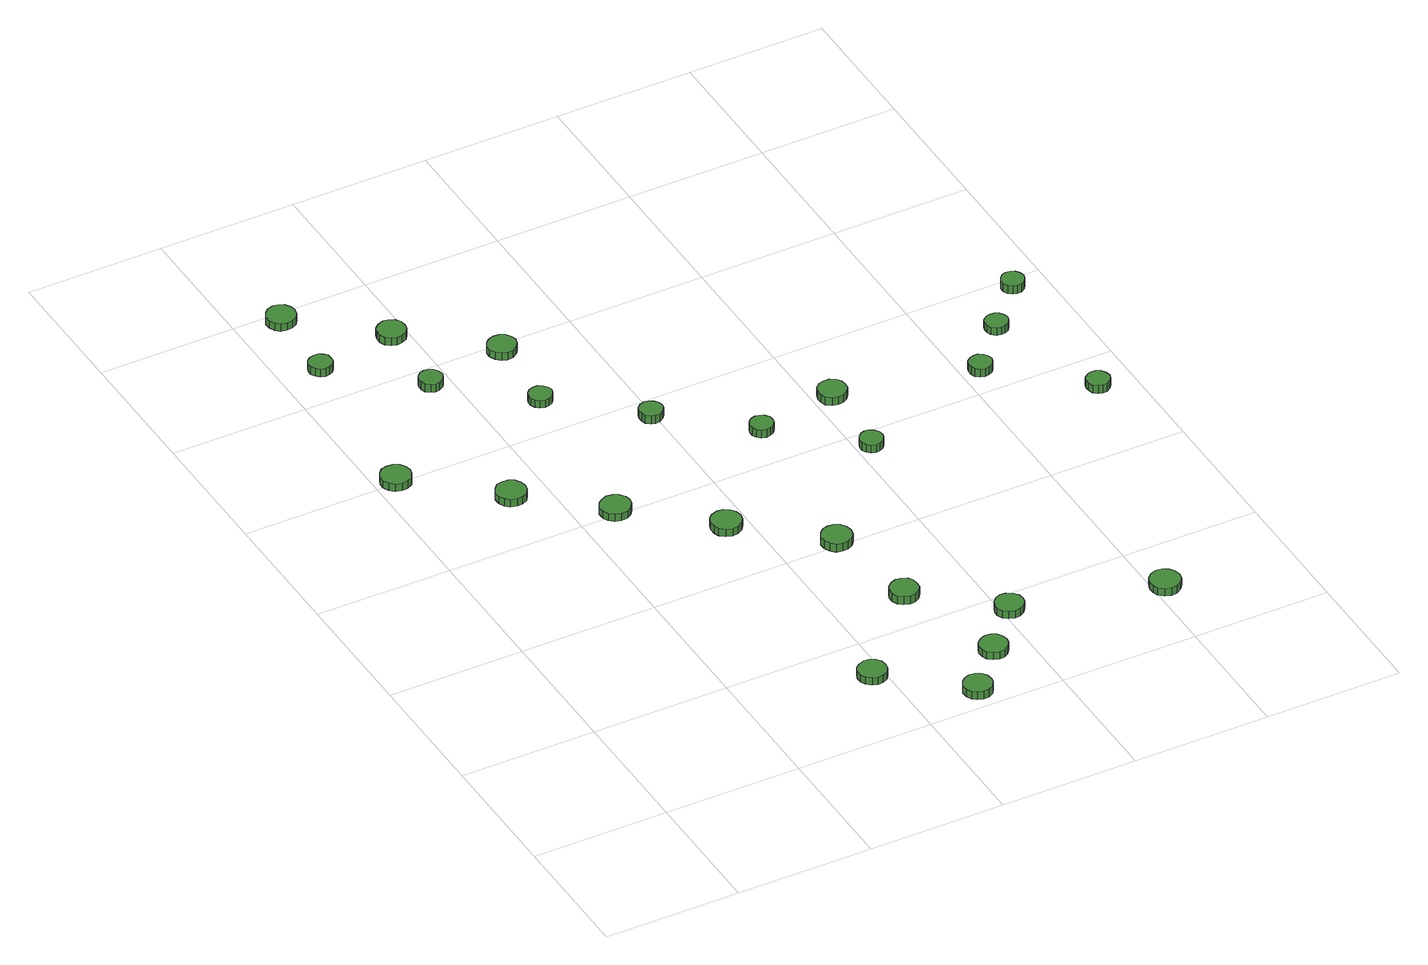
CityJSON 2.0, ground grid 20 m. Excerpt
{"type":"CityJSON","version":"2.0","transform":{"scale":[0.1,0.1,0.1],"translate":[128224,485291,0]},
"CityObjects":{
"tree1":{"type":"SolitaryVegetationObject","attributes":{"function":"something"},"geometry":[{"type":"MultiSurface","lod":"1","boundaries":[[[0,1,2,3,4,5,6,7,8,9,10,11,12,13,14]],[[15,16,17,18,19,20,21,22,23,24,25,26,27,28,29]],[[0,29,28,1]],[[1,28,27,2]],[[2,27,26,3]],[[3,26,25,4]],[[4,25,24,5]],[[5,24,23,6]],[[6,23,22,7]],[[7,22,21,8]],[[8,21,20,9]],[[9,20,19,10]],[[10,19,18,11]],[[11,18,17,12]],[[12,17,16,13]],[[13,16,15,14]],[[14,15,29,0]]]}]},
"tree2":{"type":"SolitaryVegetationObject","attributes":{"function":"something"},"geometry":[{"type":"MultiSurface","lod":"1","boundaries":[[[30,31,32,33,34,35,36,37,38,39,40,41,42,43,44]],[[45,46,47,48,49,50,51,52,53,54,55,56,57,58,59]],[[30,59,58,31]],[[31,58,57,32]],[[32,57,56,33]],[[33,56,55,34]],[[34,55,54,35]],[[35,54,53,36]],[[36,53,52,37]],[[37,52,51,38]],[[38,51,50,39]],[[39,50,49,40]],[[40,49,48,41]],[[41,48,47,42]],[[42,47,46,43]],[[43,46,45,44]],[[44,45,59,30]]]}]},
"tree3":{"type":"SolitaryVegetationObject","attributes":{"function":"something"},"geometry":[{"type":"MultiSurface","lod":"1","boundaries":[[[60,61,62,63,64,65,66,67,68,69,70,71,72,73,74]],[[75,76,77,78,79,80,81,82,83,84,85,86,87,88,89]],[[60,89,88,61]],[[61,88,87,62]],[[62,87,86,63]],[[63,86,85,64]],[[64,85,84,65]],[[65,84,83,66]],[[66,83,82,67]],[[67,82,81,68]],[[68,81,80,69]],[[69,80,79,70]],[[70,79,78,71]],[[71,78,77,72]],[[72,77,76,73]],[[73,76,75,74]],[[74,75,89,60]]]}]},
"tree4":{"type":"SolitaryVegetationObject","attributes":{"function":"something"},"geometry":[{"type":"MultiSurface","lod":"1","boundaries":[[[90,91,92,93,94,95,96,97,98,99,100,101,102,103,104]],[[105,106,107,108,109,110,111,112,113,114,115,116,117,118,119]],[[90,119,118,91]],[[91,118,117,92]],[[92,117,116,93]],[[93,116,115,94]],[[94,115,114,95]],[[95,114,113,96]],[[96,113,112,97]],[[97,112,111,98]],[[98,111,110,99]],[[99,110,109,100]],[[100,109,108,101]],[[101,108,107,102]],[[102,107,106,103]],[[103,106,105,104]],[[104,105,119,90]]]}]},
"tree5":{"type":"SolitaryVegetationObject","attributes":{"function":"something"},"geometry":[{"type":"MultiSurface","lod":"1","boundaries":[[[120,121,122,123,124,125,126,127,128,129,130,131,132,133,134]],[[135,136,137,138,139,140,141,142,143,144,145,146,147,148,149]],[[120,149,148,121]],[[121,148,147,122]],[[122,147,146,123]],[[123,146,145,124]],[[124,145,144,125]],[[125,144,143,126]],[[126,143,142,127]],[[127,142,141,128]],[[128,141,140,129]],[[129,140,139,130]],[[130,139,138,131]],[[131,138,137,132]],[[132,137,136,133]],[[133,136,135,134]],[[134,135,149,120]]]}]},
"tree6":{"type":"SolitaryVegetationObject","attributes":{"function":"something"},"geometry":[{"type":"MultiSurface","lod":"1","boundaries":[[[150,151,152,153,154,155,156,157,158,159,160,161,162,163,164]],[[165,166,167,168,169,170,171,172,173,174,175,176,177,178,179]],[[150,179,178,151]],[[151,178,177,152]],[[152,177,176,153]],[[153,176,175,154]],[[154,175,174,155]],[[155,174,173,156]],[[156,173,172,157]],[[157,172,171,158]],[[158,171,170,159]],[[159,170,169,160]],[[160,169,168,161]],[[161,168,167,162]],[[162,167,166,163]],[[163,166,165,164]],[[164,165,179,150]]]}]},
"tree7":{"type":"SolitaryVegetationObject","attributes":{"function":"something"},"geometry":[{"type":"MultiSurface","lod":"1","boundaries":[[[180,181,182,183,184,185,186,187,188,189,190,191,192,193,194]],[[195,196,197,198,199,200,201,202,203,204,205,206,207,208,209]],[[180,209,208,181]],[[181,208,207,182]],[[182,207,206,183]],[[183,206,205,184]],[[184,205,204,185]],[[185,204,203,186]],[[186,203,202,187]],[[187,202,201,188]],[[188,201,200,189]],[[189,200,199,190]],[[190,199,198,191]],[[191,198,197,192]],[[192,197,196,193]],[[193,196,195,194]],[[194,195,209,180]]]}]},
"tree8":{"type":"SolitaryVegetationObject","attributes":{"function":"something"},"geometry":[{"type":"MultiSurface","lod":"1","boundaries":[[[210,211,212,213,214,215,216,217,218,219,220,221,222,223,224]],[[225,226,227,228,229,230,231,232,233,234,235,236,237,238,239]],[[210,239,238,211]],[[211,238,237,212]],[[212,237,236,213]],[[213,236,235,214]],[[214,235,234,215]],[[215,234,233,216]],[[216,233,232,217]],[[217,232,231,218]],[[218,231,230,219]],[[219,230,229,220]],[[220,229,228,221]],[[221,228,227,222]],[[222,227,226,223]],[[223,226,225,224]],[[224,225,239,210]]]}]},
"tree9":{"type":"SolitaryVegetationObject","attributes":{"function":"something"},"geometry":[{"type":"MultiSurface","lod":"1","boundaries":[[[240,241,242,243,244,245,246,247,248,249,250,251,252,253,254]],[[255,256,257,258,259,260,261,262,263,264,265,266,267,268,269]],[[240,269,268,241]],[[241,268,267,242]],[[242,267,266,243]],[[243,266,265,244]],[[244,265,264,245]],[[245,264,263,246]],[[246,263,262,247]],[[247,262,261,248]],[[248,261,260,249]],[[249,260,259,250]],[[250,259,258,251]],[[251,258,257,252]],[[252,257,256,253]],[[253,256,255,254]],[[254,255,269,240]]]}]},
"tree10":{"type":"SolitaryVegetationObject","attributes":{"function":"something"},"geometry":[{"type":"MultiSurface","lod":"1","boundaries":[[[270,271,272,273,274,275,276,277,278,279,280,281,282,283,284]],[[285,286,287,288,289,290,291,292,293,294,295,296,297,298,299]],[[270,299,298,271]],[[271,298,297,272]],[[272,297,296,273]],[[273,296,295,274]],[[274,295,294,275]],[[275,294,293,276]],[[276,293,292,277]],[[277,292,291,278]],[[278,291,290,279]],[[279,290,289,280]],[[280,289,288,281]],[[281,288,287,282]],[[282,287,286,283]],[[283,286,285,284]],[[284,285,299,270]]]}]},
"tree11":{"type":"SolitaryVegetationObject","attributes":{"function":"something"},"geometry":[{"type":"MultiSurface","lod":"1","boundaries":[[[300,301,302,303,304,305,306,307,308,309,310,311,312,313,314]],[[315,316,317,318,319,320,321,322,323,324,325,326,327,328,329]],[[300,329,328,301]],[[301,328,327,302]],[[302,327,326,303]],[[303,326,325,304]],[[304,325,324,305]],[[305,324,323,306]],[[306,323,322,307]],[[307,322,321,308]],[[308,321,320,309]],[[309,320,319,310]],[[310,319,318,311]],[[311,318,317,312]],[[312,317,316,313]],[[313,316,315,314]],[[314,315,329,300]]]}]},
"tree12":{"type":"SolitaryVegetationObject","attributes":{"function":"something"},"geometry":[{"type":"MultiSurface","lod":"1","boundaries":[[[330,331,332,333,334,335,336,337,338,339,340,341,342,343,344]],[[345,346,347,348,349,350,351,352,353,354,355,356,357,358,359]],[[330,359,358,331]],[[331,358,357,332]],[[332,357,356,333]],[[333,356,355,334]],[[334,355,354,335]],[[335,354,353,336]],[[336,353,352,337]],[[337,352,351,338]],[[338,351,350,339]],[[339,350,349,340]],[[340,349,348,341]],[[341,348,347,342]],[[342,347,346,343]],[[343,346,345,344]],[[344,345,359,330]]]}]},
"tree13":{"type":"SolitaryVegetationObject","attributes":{"function":"something"},"geometry":[{"type":"MultiSurface","lod":"1","boundaries":[[[360,361,362,363,364,365,366,367,368,369,370,371,372,373,374]],[[375,376,377,378,379,380,381,382,383,384,385,386,387,388,389]],[[360,389,388,361]],[[361,388,387,362]],[[362,387,386,363]],[[363,386,385,364]],[[364,385,384,365]],[[365,384,383,366]],[[366,383,382,367]],[[367,382,381,368]],[[368,381,380,369]],[[369,380,379,370]],[[370,379,378,371]],[[371,378,377,372]],[[372,377,376,373]],[[373,376,375,374]],[[374,375,389,360]]]}]},
"tree14":{"type":"SolitaryVegetationObject","attributes":{"function":"something"},"geometry":[{"type":"MultiSurface","lod":"1","boundaries":[[[390,391,392,393,394,395,396,397,398,399,400,401,402,403,404]],[[405,406,407,408,409,410,411,412,413,414,415,416,417,418,419]],[[390,419,418,391]],[[391,418,417,392]],[[392,417,416,393]],[[393,416,415,394]],[[394,415,414,395]],[[395,414,413,396]],[[396,413,412,397]],[[397,412,411,398]],[[398,411,410,399]],[[399,410,409,400]],[[400,409,408,401]],[[401,408,407,402]],[[402,407,406,403]],[[403,406,405,404]],[[404,405,419,390]]]}]},
"tree15":{"type":"SolitaryVegetationObject","attributes":{"function":"something"},"geometry":[{"type":"MultiSurface","lod":"1","boundaries":[[[420,421,422,423,424,425,426,427,428,429,430,431,432,433,434]],[[435,436,437,438,439,440,441,442,443,444,445,446,447,448,449]],[[420,449,448,421]],[[421,448,447,422]],[[422,447,446,423]],[[423,446,445,424]],[[424,445,444,425]],[[425,444,443,426]],[[426,443,442,427]],[[427,442,441,428]],[[428,441,440,429]],[[429,440,439,430]],[[430,439,438,431]],[[431,438,437,432]],[[432,437,436,433]],[[433,436,435,434]],[[434,435,449,420]]]}]},
"tree16":{"type":"SolitaryVegetationObject","attributes":{"function":"something"},"geometry":[{"type":"MultiSurface","lod":"1","boundaries":[[[450,451,452,453,454,455,456,457,458,459,460,461,462,463,464]],[[465,466,467,468,469,470,471,472,473,474,475,476,477,478,479]],[[450,479,478,451]],[[451,478,477,452]],[[452,477,476,453]],[[453,476,475,454]],[[454,475,474,455]],[[455,474,473,456]],[[456,473,472,457]],[[457,472,471,458]],[[458,471,470,459]],[[459,470,469,460]],[[460,469,468,461]],[[461,468,467,462]],[[462,467,466,463]],[[463,466,465,464]],[[464,465,479,450]]]}]},
"tree17":{"type":"SolitaryVegetationObject","attributes":{"function":"something"},"geometry":[{"type":"MultiSurface","lod":"1","boundaries":[[[480,481,482,483,484,485,486,487,488,489,490,491,492,493,494]],[[495,496,497,498,499,500,501,502,503,504,505,506,507,508,509]],[[480,509,508,481]],[[481,508,507,482]],[[482,507,506,483]],[[483,506,505,484]],[[484,505,504,485]],[[485,504,503,486]],[[486,503,502,487]],[[487,502,501,488]],[[488,501,500,489]],[[489,500,499,490]],[[490,499,498,491]],[[491,498,497,492]],[[492,497,496,493]],[[493,496,495,494]],[[494,495,509,480]]]}]},
"tree18":{"type":"SolitaryVegetationObject","attributes":{"function":"something"},"geometry":[{"type":"MultiSurface","lod":"1","boundaries":[[[510,511,512,513,514,515,516,517,518,519,520,521,522,523,524]],[[525,526,527,528,529,530,531,532,533,534,535,536,537,538,539]],[[510,539,538,511]],[[511,538,537,512]],[[512,537,536,513]],[[513,536,535,514]],[[514,535,534,515]],[[515,534,533,516]],[[516,533,532,517]],[[517,532,531,518]],[[518,531,530,519]],[[519,530,529,520]],[[520,529,528,521]],[[521,528,527,522]],[[522,527,526,523]],[[523,526,525,524]],[[524,525,539,510]]]}]},
"tree19":{"type":"SolitaryVegetationObject","attributes":{"function":"something"},"geometry":[{"type":"MultiSurface","lod":"1","boundaries":[[[540,541,542,543,544,545,546,547,548,549,550,551,552,553,554]],[[555,556,557,558,559,560,561,562,563,564,565,566,567,568,569]],[[540,569,568,541]],[[541,568,567,542]],[[542,567,566,543]],[[543,566,565,544]],[[544,565,564,545]],[[545,564,563,546]],[[546,563,562,547]],[[547,562,561,548]],[[548,561,560,549]],[[549,560,559,550]],[[550,559,558,551]],[[551,558,557,552]],[[552,557,556,553]],[[553,556,555,554]],[[554,555,569,540]]]}]},
"tree20":{"type":"SolitaryVegetationObject","attributes":{"function":"something"},"geometry":[{"type":"MultiSurface","lod":"1","boundaries":[[[570,571,572,573,574,575,576,577,578,579,580,581,582,583,584]],[[585,586,587,588,589,590,591,592,593,594,595,596,597,598,599]],[[570,599,598,571]],[[571,598,597,572]],[[572,597,596,573]],[[573,596,595,574]],[[574,595,594,575]],[[575,594,593,576]],[[576,593,592,577]],[[577,592,591,578]],[[578,591,590,579]],[[579,590,589,580]],[[580,589,588,581]],[[581,588,587,582]],[[582,587,586,583]],[[583,586,585,584]],[[584,585,599,570]]]}]},
"tree21":{"type":"SolitaryVegetationObject","attributes":{"function":"something"},"geometry":[{"type":"MultiSurface","lod":"1","boundaries":[[[600,601,602,603,604,605,606,607,608,609,610,611,612,613,614]],[[615,616,617,618,619,620,621,622,623,624,625,626,627,628,629]],[[600,629,628,601]],[[601,628,627,602]],[[602,627,626,603]],[[603,626,625,604]],[[604,625,624,605]],[[605,624,623,606]],[[606,623,622,607]],[[607,622,621,608]],[[608,621,620,609]],[[609,620,619,610]],[[610,619,618,611]],[[611,618,617,612]],[[612,617,616,613]],[[613,616,615,614]],[[614,615,629,600]]]}]},
"tree22":{"type":"SolitaryVegetationObject","attributes":{"function":"something"},"geometry":[{"type":"MultiSurface","lod":"1","boundaries":[[[630,631,632,633,634,635,636,637,638,639,640,641,642,643,644]],[[645,646,647,648,649,650,651,652,653,654,655,656,657,658,659]],[[630,659,658,631]],[[631,658,657,632]],[[632,657,656,633]],[[633,656,655,634]],[[634,655,654,635]],[[635,654,653,636]],[[636,653,652,637]],[[637,652,651,638]],[[638,651,650,639]],[[639,650,649,640]],[[640,649,648,641]],[[641,648,647,642]],[[642,647,646,643]],[[643,646,645,644]],[[644,645,659,630]]]}]},
"tree23":{"type":"SolitaryVegetationObject","attributes":{"function":"something"},"geometry":[{"type":"MultiSurface","lod":"1","boundaries":[[[660,661,662,663,664,665,666,667,668,669,670,671,672,673,674]],[[675,676,677,678,679,680,681,682,683,684,685,686,687,688,689]],[[660,689,688,661]],[[661,688,687,662]],[[662,687,686,663]],[[663,686,685,664]],[[664,685,684,665]],[[665,684,683,666]],[[666,683,682,667]],[[667,682,681,668]],[[668,681,680,669]],[[669,680,679,670]],[[670,679,678,671]],[[671,678,677,672]],[[672,677,676,673]],[[673,676,675,674]],[[674,675,689,660]]]}]},
"tree24":{"type":"SolitaryVegetationObject","attributes":{"function":"something"},"geometry":[{"type":"MultiSurface","lod":"1","boundaries":[[[690,691,692,693,694,695,696,697,698,699,700,701,702,703,704]],[[705,706,707,708,709,710,711,712,713,714,715,716,717,718,719]],[[690,719,718,691]],[[691,718,717,692]],[[692,717,716,693]],[[693,716,715,694]],[[694,715,714,695]],[[695,714,713,696]],[[696,713,712,697]],[[697,712,711,698]],[[698,711,710,699]],[[699,710,709,700]],[[700,709,708,701]],[[701,708,707,702]],[[702,707,706,703]],[[703,706,705,704]],[[704,705,719,690]]]}]},
"tree25":{"type":"SolitaryVegetationObject","attributes":{"function":"something"},"geometry":[{"type":"MultiSurface","lod":"1","boundaries":[[[720,721,722,723,724,725,726,727,728,729,730,731,732,733,734]],[[735,736,737,738,739,740,741,742,743,744,745,746,747,748,749]],[[720,749,748,721]],[[721,748,747,722]],[[722,747,746,723]],[[723,746,745,724]],[[724,745,744,725]],[[725,744,743,726]],[[726,743,742,727]],[[727,742,741,728]],[[728,741,740,729]],[[729,740,739,730]],[[730,739,738,731]],[[731,738,737,732]],[[732,737,736,733]],[[733,736,735,734]],[[734,735,749,720]]]}]}
},
"vertices":[
[51,803,22],[49,811,22],[44,819,22],[36,823,22],[27,824,22],[18,822,22],[12,815,22],[8,807,22],[8,798,22],[12,790,22],[18,784,22],[27,781,22],[36,782,22],[44,786,22],[49,794,22],[49,794,10],[44,786,10],[36,782,10],[27,781,10],[18,784,10],[12,790,10],[8,798,10],[8,807,10],[12,815,10],[18,822,10],[27,824,10],[36,823,10],[44,819,10],[49,811,10],[51,803,10],
[169,700,22],[167,708,22],[162,716,22],[154,720,22],[145,721,22],[136,719,22],[130,712,22],[126,704,22],[126,695,22],[130,687,22],[136,681,22],[145,678,22],[154,679,22],[162,683,22],[167,691,22],[167,691,10],[162,683,10],[154,679,10],[145,678,10],[136,681,10],[130,687,10],[126,695,10],[126,704,10],[130,712,10],[136,719,10],[145,721,10],[154,720,10],[162,716,10],[167,708,10],[169,700,10],
[74,1063,25],[73,1070,25],[69,1075,25],[63,1079,25],[56,1079,25],[49,1077,25],[44,1073,25],[41,1066,25],[41,1059,25],[44,1053,25],[49,1048,25],[56,1046,25],[63,1047,25],[69,1050,25],[73,1056,25],[73,1056,12],[69,1050,12],[63,1047,12],[56,1046,12],[49,1048,12],[44,1053,12],[41,1059,12],[41,1066,12],[44,1073,12],[49,1077,12],[56,1079,12],[63,1079,12],[69,1075,12],[73,1070,12],[74,1063,12],
[396,118,31],[395,126,31],[390,133,31],[382,137,31],[374,138,31],[366,135,31],[359,130,31],[356,122,31],[356,113,31],[359,106,31],[366,100,31],[374,97,31],[382,98,31],[390,102,31],[395,109,31],[395,109,19],[390,102,19],[382,98,19],[374,97,19],[366,100,19],[359,106,19],[356,113,19],[356,122,19],[359,130,19],[366,135,19],[374,138,19],[382,137,19],[390,133,19],[395,126,19],[396,118,19],
[84,1182,22],[82,1190,22],[77,1198,22],[69,1202,22],[61,1203,22],[52,1200,22],[46,1194,22],[42,1186,22],[42,1177,22],[46,1169,22],[52,1163,22],[61,1161,22],[69,1162,22],[77,1166,22],[82,1173,22],[82,1173,10],[77,1166,10],[69,1162,10],[61,1161,10],[52,1163,10],[46,1169,10],[42,1177,10],[42,1186,10],[46,1194,10],[52,1200,10],[61,1203,10],[69,1202,10],[77,1198,10],[82,1190,10],[84,1182,10],
[276,606,22],[274,614,22],[268,622,22],[261,626,22],[252,627,22],[243,624,22],[236,618,22],[232,610,22],[232,601,22],[236,593,22],[243,587,22],[252,584,22],[261,585,22],[268,589,22],[274,597,22],[274,597,10],[268,589,10],[261,585,10],[252,584,10],[243,587,10],[236,593,10],[232,601,10],[232,610,10],[236,618,10],[243,624,10],[252,627,10],[261,626,10],[268,622,10],[274,614,10],[276,606,10],
[187,963,25],[185,970,25],[181,976,25],[175,979,25],[168,980,25],[162,978,25],[156,973,25],[154,967,25],[154,960,25],[156,953,25],[162,949,25],[168,946,25],[175,947,25],[181,951,25],[185,956,25],[185,956,12],[181,951,12],[175,947,12],[168,946,12],[162,949,12],[156,953,12],[154,960,12],[154,967,12],[156,973,12],[162,978,12],[168,980,12],[175,979,12],[181,976,12],[185,970,12],[187,963,12],
[505,23,31],[503,32,31],[498,39,31],[491,43,31],[482,44,31],[474,41,31],[468,36,31],[464,28,31],[464,19,31],[468,11,31],[474,6,31],[482,3,31],[491,4,31],[498,8,31],[503,15,31],[503,15,18],[498,8,18],[491,4,18],[482,3,18],[474,6,18],[468,11,18],[464,19,18],[464,28,18],[468,36,18],[474,41,18],[482,44,18],[491,43,18],[498,39,18],[503,32,18],[505,23,18],
[196,1083,22],[195,1092,22],[190,1099,22],[182,1103,22],[174,1104,22],[166,1101,22],[159,1095,22],[156,1088,22],[156,1079,22],[159,1071,22],[166,1066,22],[174,1063,22],[182,1064,22],[190,1068,22],[195,1075,22],[195,1075,10],[190,1068,10],[182,1064,10],[174,1063,10],[166,1066,10],[159,1071,10],[156,1079,10],[156,1088,10],[159,1095,10],[166,1101,10],[174,1104,10],[182,1103,10],[190,1099,10],[195,1092,10],[196,1083,10],
[389,506,22],[387,515,22],[382,522,22],[374,527,22],[365,528,22],[356,525,22],[349,519,22],[346,510,22],[346,501,22],[349,493,22],[356,487,22],[365,484,22],[374,485,22],[382,490,22],[387,497,22],[387,497,10],[382,490,10],[374,485,10],[365,484,10],[356,487,10],[349,493,10],[346,501,10],[346,510,10],[349,519,10],[356,525,10],[365,528,10],[374,527,10],[382,522,10],[387,515,10],[389,506,10],
[299,865,23],[297,871,23],[293,877,23],[287,881,23],[280,881,23],[273,879,23],[268,874,23],[265,868,23],[265,861,23],[268,855,23],[273,850,23],[280,848,23],[287,849,23],[293,852,23],[297,858,23],[297,858,11],[293,852,11],[287,849,11],[280,848,11],[273,850,11],[268,855,11],[265,861,11],[265,868,11],[268,874,11],[273,879,11],[280,881,11],[287,881,11],[293,877,11],[297,871,11],[299,865,11],
[567,94,26],[565,103,26],[560,110,26],[553,114,26],[545,115,26],[537,112,26],[530,106,26],[527,99,26],[527,90,26],[530,82,26],[537,77,26],[545,74,26],[553,75,26],[560,79,26],[565,86,26],[565,86,14],[560,79,14],[553,75,14],[545,74,14],[537,77,14],[530,82,14],[527,90,14],[527,99,14],[530,106,14],[537,112,14],[545,115,14],[553,114,14],[560,110,14],[565,103,14],[567,94,14],
[522,260,24],[521,269,24],[516,276,24],[508,280,24],[500,281,24],[492,278,24],[485,272,24],[482,265,24],[482,256,24],[485,248,24],[492,243,24],[500,240,24],[508,241,24],[516,245,24],[521,252,24],[521,252,11],[516,245,11],[508,241,11],[500,240,11],[492,243,11],[485,248,11],[482,256,11],[482,265,11],[485,272,11],[492,278,11],[500,281,11],[508,280,11],[516,276,11],[521,269,11],[522,260,11],
[310,985,22],[308,993,22],[303,1000,22],[296,1004,22],[287,1005,22],[279,1002,22],[273,997,22],[269,989,22],[269,981,22],[273,973,22],[279,967,22],[287,964,22],[296,965,22],[303,970,22],[308,976,22],[308,976,10],[303,970,10],[296,965,10],[287,964,10],[279,967,10],[273,973,10],[269,981,10],[269,989,10],[273,997,10],[279,1002,10],[287,1005,10],[296,1004,10],[303,1000,10],[308,993,10],[310,985,10],
[502,407,22],[500,416,22],[495,424,22],[487,428,22],[478,429,22],[469,426,22],[463,420,22],[459,412,22],[459,403,22],[463,395,22],[469,388,22],[478,386,22],[487,387,22],[495,391,22],[500,398,22],[500,398,9],[495,391,9],[487,387,9],[478,386,9],[469,388,9],[463,395,9],[459,403,9],[459,412,9],[463,420,9],[469,426,9],[478,429,9],[487,428,9],[495,424,9],[500,416,9],[502,407,9],
[412,765,23],[410,772,23],[406,777,23],[400,781,23],[393,782,23],[387,780,23],[381,775,23],[379,768,23],[379,762,23],[381,755,23],[387,750,23],[393,748,23],[400,749,23],[406,753,23],[410,758,23],[410,758,10],[406,753,10],[400,749,10],[393,748,10],[387,750,10],[381,755,10],[379,762,10],[379,768,10],[381,775,10],[387,780,10],[393,782,10],[400,781,10],[406,777,10],[410,772,10],[412,765,10],
[630,165,24],[628,174,24],[623,180,24],[615,185,24],[607,186,24],[599,183,24],[593,177,24],[589,169,24],[589,161,24],[593,153,24],[599,148,24],[607,145,24],[615,146,24],[623,150,24],[628,157,24],[628,157,12],[623,150,12],[615,146,12],[607,145,12],[599,148,12],[593,153,12],[589,161,12],[589,169,12],[593,177,12],[599,183,12],[607,186,12],[615,185,12],[623,180,12],[628,174,12],[630,165,12],
[525,666,24],[524,673,24],[519,679,24],[513,682,24],[507,683,24],[500,681,24],[495,676,24],[492,670,24],[492,663,24],[495,657,24],[500,652,24],[507,650,24],[513,651,24],[519,654,24],[524,660,24],[524,660,11],[519,654,11],[513,651,11],[507,650,11],[500,652,11],[495,657,11],[492,663,11],[492,670,11],[495,676,11],[500,681,11],[507,683,11],[513,682,11],[519,679,11],[524,673,11],[525,666,11],
[637,567,25],[635,574,25],[631,579,25],[625,583,25],[618,584,25],[612,581,25],[607,577,25],[604,570,25],[604,563,25],[607,557,25],[612,552,25],[618,550,25],[625,551,25],[631,554,25],[635,560,25],[635,560,12],[631,554,12],[625,551,12],[618,550,12],[612,552,12],[607,557,12],[604,563,12],[604,570,12],[607,577,12],[612,581,12],[618,584,12],[625,583,12],[631,579,12],[635,574,12],[637,567,12],
[647,688,23],[646,696,23],[641,703,23],[633,708,23],[625,708,23],[617,706,23],[610,700,23],[607,692,23],[607,684,23],[610,676,23],[617,670,23],[625,668,23],[633,669,23],[641,673,23],[646,680,23],[646,680,10],[641,673,10],[633,669,10],[625,668,10],[617,670,10],[610,676,10],[607,684,10],[607,692,10],[610,700,10],[617,706,10],[625,708,10],[633,708,10],[641,703,10],[646,696,10],[647,688,10],
[838,112,23],[836,121,23],[831,128,23],[823,133,23],[814,134,23],[805,131,23],[798,125,23],[795,116,23],[795,107,23],[798,99,23],[805,93,23],[814,90,23],[823,91,23],[831,96,23],[836,103,23],[836,103,11],[831,96,11],[823,91,11],[814,90,11],[805,93,11],[798,99,11],[795,107,11],[795,116,11],[798,125,11],[805,131,11],[814,134,11],[823,133,11],[831,128,11],[836,121,11],[838,112,11],
[844,644,24],[842,650,24],[838,656,24],[832,660,24],[825,660,24],[819,658,24],[813,653,24],[811,647,24],[811,640,24],[813,634,24],[819,629,24],[825,627,24],[832,628,24],[838,631,24],[842,637,24],[842,637,11],[838,631,11],[832,628,11],[825,627,11],[819,629,11],[813,634,11],[811,640,11],[811,647,11],[813,653,11],[819,658,11],[825,660,11],[832,660,11],[838,656,11],[842,650,11],[844,644,11],
[907,714,22],[905,721,22],[901,727,22],[895,730,22],[888,731,22],[882,729,22],[876,724,22],[874,718,22],[874,711,22],[876,705,22],[882,700,22],[888,698,22],[895,699,22],[901,702,22],[905,708,22],[905,708,10],[901,702,10],[895,699,10],[888,698,10],[882,700,10],[876,705,10],[874,711,10],[874,718,10],[876,724,10],[882,729,10],[888,731,10],[895,730,10],[901,727,10],[905,721,10],[907,714,10],
[964,537,24],[962,544,24],[958,550,24],[952,553,24],[945,554,24],[939,552,24],[933,547,24],[931,541,24],[931,534,24],[933,527,24],[939,523,24],[945,521,24],[952,521,24],[958,525,24],[962,530,24],[962,530,11],[958,525,11],[952,521,11],[945,521,11],[939,523,11],[933,527,11],[931,534,11],[931,541,11],[933,547,11],[939,552,11],[945,554,11],[952,553,11],[958,550,11],[962,544,11],[964,537,11],
[970,785,21],[968,792,21],[964,798,21],[958,801,21],[951,802,21],[945,800,21],[940,795,21],[937,789,21],[937,782,21],[940,775,21],[945,771,21],[951,769,21],[958,769,21],[964,773,21],[968,779,21],[968,779,8],[964,773,8],[958,769,8],[951,769,8],[945,771,8],[940,775,8],[937,782,8],[937,789,8],[940,795,8],[945,800,8],[951,802,8],[958,801,8],[964,798,8],[968,792,8],[970,785,8]
]}
